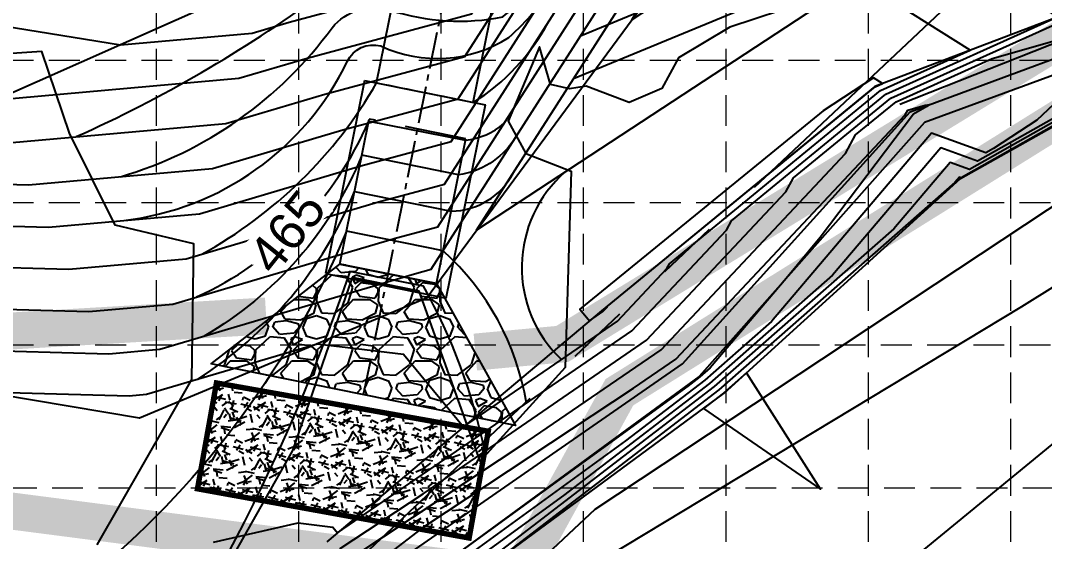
# Model space of a CAD drawing. Header units: feet. Extents: x 2592453 to 2593193, y 7034816 to 7035279.
# Drawn here: x 2592788.9 to 2592872, y 7034904.8 to 7034947.1 of the extents above; entities that cross this region are included whole.
import ezdxf

# ---------------------------------------------------------------- set-up
doc = ezdxf.new("R2010")
doc.units = ezdxf.units.FT
doc.header["$LTSCALE"] = 40
doc.header["$MEASUREMENT"] = 0
doc.set_wipeout_variables(frame=1)
for name, pattern in [('ACAD_ISO02W100', [15, 12, -3]), ('CENTER2', [1.125, 0.75, -0.125, 0.125, -0.125]), ('DASHED', [0.75, 0.5, -0.25]), ('HIDDEN', [0.375, 0.25, -0.125]), ('HIDDEN2', [0.1875, 0.125, -0.0625]), ('PHANTOM2', [1.25, 0.625, -0.125, 0.125, -0.125, 0.125, -0.125])]:
    doc.linetypes.add(name, pattern=pattern)
for name, color, linetype in [('1 LIMITS OF DISTURBANCE', 1, 'DASHED'), ('cont bndy', 1, 'Continuous'), ('CONT-BREAKLINE', 7, 'Continuous'), ('CONT-MJR', 251, 'Continuous'), ('cont-mjr-label', 4, 'Continuous'), ('CONT-MNR', 252, 'Continuous'), ('det outfall', 7, 'CENTER2'), ('EX-FENCE', 105, 'FENCEX'), ('EX-GRAVEL', 252, 'Continuous'), ('exist fl', 6, 'CENTER2'), ('GRID', 254, 'HIDDEN'), ('headwall', 4, 'Continuous'), ('LEGEND', 7, 'Continuous'), ('riprap', 11, 'Continuous'), ('Silt Fence', 200, 'HIDDEN'), ('SRF-FLT', 7, 'Continuous'), ('STM', 4, 'Continuous'), ('zoning line', 234, 'PHANTOM2')]:
    doc.layers.add(name, color=color, linetype=linetype)
doc.styles.get("Standard").update_dxf_attribs({"font": 'ARIAL.TTF'})
doc.linetypes.add('FENCEX', pattern='A,0.5,-0.2,["X",Standard,S=0.06,R=0,X=-0.1,Y=-0.03],-0.03', length=0.73)

# ---------------------------------------------------------------- blocks, each defined once
blk = doc.blocks.new('A$C47D95163')
at = {"layer": 'LEGEND', "linetype": 'ACAD_ISO02W100'}
h = blk.add_hatch(dxfattribs=at)
h.set_pattern_fill('GRAVEL', color=240, scale=3.519539100000001, style=0)
h.set_pattern_definition([(228.0128, (-250.2067091818899, -177.4854051237926), (-28.15630657801153, -31.67585662183916), [0.4735047123575999, -46.8770509923408]), (184.9697, (-250.5234677004628, -177.8373590344563), (42.23447290085745, 3.519508504671423), [0.8125489529388001, -80.4423217041675]), (132.5103999999999, (-251.3329616938718, -177.9077498149127), (35.19535833285871, -38.71496062802883), [0.5729387310108001, -56.72100476085121]), (267.2737, (-252.7055819425732, -178.7876345906407), (3.519525084235142, 70.39078303817064), [0.7399408613058, -73.25413119111779]), (292.8337, (-252.7407773337327, -179.5267378017306), (-17.59773036257332, 42.23445657111157), [0.7255705831605006, -71.83158627998436]), (357.2737, (-252.459214205388, -180.1954502305016), (-70.39078303817065, 3.519525084235143), [0.7399408613058003, -73.25413119111784]), (37.6942, (-251.720110994298, -180.2306456211954), (-45.75403415318968, -35.19535723058733), [0.9785339364338996, -96.87478227709586]), (72.2553, (-250.9458123925142, -179.6323239747435), (24.63681157976252, 77.42984693569895), [0.9238367792808009, -91.45987282465117]), (121.4296, (-250.6642492646351, -178.7524391999468), (-28.15634178050568, 45.75399083074152), [0.7424467731450004, -73.50231149075434]), (175.2364, (-251.0513985655271, -178.1189221618697), (38.7149334306088, -3.519509298870233), [0.8476176405311927, -41.5332467883329]), (222.3974, (-251.8960879496299, -178.0485313795507), (-42.23449507238968, -38.71490223233909), [1.0961534136168, -108.5192688974626]), (138.8141, (-249.2212382336147, -178.8228299822658), (-24.63678407139794, 21.11722514420478), [0.3741305258691003, -37.03908044030042]), (171.4692, (-249.5028013614938, -178.576462244615), (45.75400226333979, -7.039106039694323), [0.7117810289666937, -70.46649080557931]), (225, (-250.2067091818899, -178.4708760716021), (-3.907473344888503e-16, -3.519540189117687), [0.4977367390611002, -4.479641210167203]), (203.1985999999999, (-250.4530769186094, -178.0485313795507), (17.59769455207224, 7.03908286432147), [0.2680410587778002, -26.53596979144651]), (291.8014, (-250.699444655329, -178.1541175525635), (-3.519538785003535, 10.55861826087208), [0.3790649196872999, -18.5742338577642]), (30.9638, (-250.5586630911566, -178.5060714622959), (10.55861033936528, 7.039086940918714), [0.615669455223894, -19.90659409899911]), (161.5651, (-250.030732226558, -178.1893129441887), (7.039079729566923, -3.519533480079885), [0.4451900202981005, -10.68457104577171]), (16.38950000000001, (-252.7407773337327, -178.1541175525635), (35.19539873739686, 10.5585916419193), [0.6236623285199999, -61.7427289027395]), (70.3462, (-252.1424556863494, -177.9781405972317), (-14.07813967293903, -38.71493761634959), [0.5232182021451001, -51.79849290665279]), (293.1986, (-250.030732226558, -177.4854051237926), (-7.039082864321472, 17.59769455207224), [0.5360785980165003, -26.26793225220781]), (343.6105, (-249.8195598805323, -177.9781405972317), (-35.19539873739686, 10.55859164191931), [0.6236623285199938, -61.74272890273875]), (339.444, (-252.7407773337327, -180.3362317942083), (-17.59770199193918, 7.039064109249225), [0.601418841408, -29.46953730714839]), (294.7751, (-252.1776510775089, -180.5474041411653), (-17.59766800974297, 38.71494214329656), [0.5039205692597939, -49.88821026704089]), (66.80140000000002, (-249.9955368353985, -181.0049442239106), (7.039082864321478, 17.59769455207224), [0.5360785980165002, -26.2679322522078]), (17.35400000000001, (-249.7843644893728, -180.5122087495402), (-45.75401540629027, -14.07813705048601), [0.5899838588720999, -58.40824364907841]), (69.444, (-251.720110994298, -181.0049442239106), (-7.039064109249239, -17.59770199193918), [0.3007094207040003, -29.77024672785241]), (101.3098999999995, (-250.2067091818899, -181.0049442239106), (-3.519530766300188, 14.07815904750625), [0.1794612987089993, -17.76673544343382]), (165.9638, (-250.2419045721181, -180.8289672685787), (10.55861922163224, -3.519532262806947), [0.7255705831605, -13.785858677745]), (186.009, (-250.9458123925142, -180.6529903141782), (35.19539012330407, 3.519536697850655), [0.6724079450550005, -66.56829153288933]), (303.6901, (-250.5586630911566, -178.8228299822658), (-3.519543796850237, 7.039076643558306), [0.5075949680802001, -12.1822827534639]), (353.1572, (-250.2770999632776, -179.2451746733859), (59.83216246677693, -7.039106349008916), [0.8861988281454004, -87.7335326462133]), (60.94540000000001, (-249.3972151884809, -179.3507608463988), (-14.07815649572893, -24.63677505350805), [0.3623576675796, -35.87351467655342]), (90, (-249.2212382336147, -179.0340023273602), (-3.519539100000001, 3.5195391), [0.211172346, -3.308366754]), (120.2564, (-251.0162031748332, -180.5474041411653), (14.07813840390216, -24.63678234347676), [0.4889484499284001, -48.40605140263202]), (48.01279999999997, (-251.2625709115528, -180.1250594491139), (28.15630657801153, 31.67585662183916), [0.9470094247151994, -46.40354627998317]), (0, (-250.6290538734756, -179.4211516287178), (3.519539100000001, 3.5195391), [0.9150801660000003, -2.604458934]), (325.3048, (-249.7139737075195, -179.4211516287178), (-35.19537079428212, 24.63680400180433), [0.5564884052574001, -55.09230988601341]), (254.0546, (-249.2564336247742, -179.7379101477563), (-3.519538710374285, -14.0781568457572), [0.5124519320382004, -25.11017986526281]), (207.646, (-249.3972151884809, -180.2306456211954), (-66.87122814320468, -35.19541814680051), [0.8343595367415005, -82.60173139943342]), (175.4261, (-250.1363183995709, -180.617794922553), (-45.7540102650014, 3.51952080248316), [0.8826968867408918, -87.3868967597926])])
h.paths.add_polyline_path([(0.2199718565680087, 0.260160212405026), (22.61786699481308, 0.2203602101653814), (22.61786699481308, 9.019207960925996), (0.2199718565680087, 8.985435076989233)])
at = {"layer": 'LEGEND', "color": 240, "const_width": 0.4399423875000001}
blk.add_lwpolyline([(0.2199718565680087, 0.260160212405026), (22.61786699481308, 0.2203602101653814), (22.61786699481308, 9.019207960925996), (0.2199718565680087, 8.985435076989233)], close=True, dxfattribs=at)

msp = doc.modelspace()

# ---------------------------------------------------------------- hatches: boundary and pattern name
at = {"layer": 'riprap'}
h = msp.add_hatch(dxfattribs=at)
h.set_pattern_fill('GRAVEL', color=1, scale=5, style=0)
h.set_pattern_definition([(228.0128, (2592801.490701927, 7034917.177303749), (-39.99999116079081, -45.00000670803623), [0.67268, -66.59544]), (184.9697, (2592801.040701927, 7034916.677303749), (60.00000525758818, 4.99995653503526), [1.15434, -114.279625]), (132.5104, (2592799.890701927, 7034916.57730375), (49.99995359173406, -55.00004336935599), [0.8139400000000001, -80.58016]), (267.2737, (2592797.940701927, 7034915.32730375), (4.999980088635952, 100.0000014748673), [1.05119, -104.06779]), (292.8337, (2592797.890701927, 7034914.27730375), (-25.0000495271857, 59.99998205888888), [1.030775, -102.046865]), (357.2737, (2592798.290701927, 7034913.32730375), (-100.0000014748673, 4.999980088635957), [1.05119, -104.06779]), (37.6942, (2592799.340701927, 7034913.27730375), (-65.00003672808988, -49.99995202580265), [1.390145, -137.624245]), (72.2553, (2592800.440701927, 7034914.127303749), (35.00005381352705, 109.9999811561959), [1.31244, -129.931605]), (121.4296, (2592800.840701927, 7034915.377303749), (-40.00004117088182, 64.99997518246283), [1.05475, -104.420365]), (175.2364, (2592800.290701927, 7034916.27730375), (55.00000473159793, -4.999957663306303), [1.204159999999999, -59.00381499999997]), (222.3974, (2592799.090701927, 7034916.377303749), (-60.00003675536617, -54.99996041007059), [1.55724, -154.166875]), (138.8141, (2592802.890701927, 7034915.27730375), (-35.00001473402857, 29.99998656671378), [0.531505, -52.61922]), (171.4692, (2592802.490701927, 7034915.627303749), (64.99999142407563, -10.00003955019895), [1.011184999999999, -100.1075549999999]), (225, (2592801.490701927, 7034915.77730375), (-5.551115123125783e-16, -5.000001547244761), [0.707105, -6.36396]), (203.1986, (2592801.140701927, 7034916.377303749), (24.99999865333537, 10.00000662632427), [0.38079, -37.698075]), (291.8014, (2592800.790701927, 7034916.22730375), (-4.999999552503244, 15.00000136505385), [0.538515, -26.38731]), (30.9638, (2592800.990701927, 7034915.72730375), (14.99999011143999, 10.00001241770366), [0.8746449999999995, -28.28011499999998]), (161.5651, (2592801.740701927, 7034916.177303749), (10.00000217296481, -4.999992016113539), [0.6324550000000001, -15.178935]), (16.38950000000001, (2592797.890701927, 7034916.22730375), (50.0000109920598, 14.99996354908985), [0.886, -87.714225]), (70.3462, (2592798.740701927, 7034916.47730375), (-19.99997623685873, -55.00001067803112), [0.7433049999999999, -73.58704]), (293.1986, (2592801.740701927, 7034917.177303749), (-10.00000662632427, 24.99999865333537), [0.761575, -37.31729]), (343.6105, (2592802.040701927, 7034916.47730375), (-50.00001099205979, 14.99996354908987), [0.8859999999999995, -87.71422499999993]), (339.444, (2592797.890701927, 7034913.127303749), (-25.00000922271212, 9.999979982107922), [0.8544, -41.86562000000001]), (294.7751, (2592798.690701927, 7034912.82730375), (-24.99996094622585, 55.00001710919559), [0.7158899999999995, -70.87321499999993]), (66.80140000000002, (2592801.790701927, 7034912.177303749), (10.00000662632427, 24.99999865333537), [0.761575, -37.31729]), (17.35400000000001, (2592802.090701927, 7034912.877303749), (-65.00001009548416, -19.99997251129559), [0.8381549999999999, -82.97711999999997]), (69.444, (2592799.340701927, 7034912.177303749), (-9.999979982107934, -25.00000922271211), [0.4272, -42.29281999999999]), (101.3098999999999, (2592801.490701927, 7034912.177303749), (-4.999988160808027, 20.00000376115476), [0.2549499999999999, -25.24014499999999]), (165.9638, (2592801.440701927, 7034912.427303749), (15.0000027299487, -4.999990286806229), [1.030775, -19.58475]), (186.009, (2592800.440701927, 7034912.677303749), (49.9999987545302, 4.999996587409207), [0.9552499999999999, -94.569615]), (303.6901, (2592800.990701927, 7034915.27730375), (-5.000006672535954, 9.999997788855802), [0.7211099999999999, -17.306645]), (353.1572, (2592801.390701927, 7034914.677303749), (84.99999682739274, -10.00003998962381), [1.25897, -124.637815]), (60.94540000000001, (2592802.640701927, 7034914.52730375), (-20.00000013599639, -35.00000192284843), [0.51478, -50.96337]), (90, (2592802.890701927, 7034914.97730375), (-4.999999999999999, 5), [0.3, -4.699999999999999]), (120.2564, (2592800.340701927, 7034912.82730375), (19.99997443401347, -35.00001227927367), [0.69462, -68.76760000000002]), (48.01279999999999, (2592799.990701927, 7034913.427303749), (39.9999911607908, 45.00000670803624), [1.34536, -65.92276]), (0, (2592800.890701927, 7034914.427303749), (5, 5), [1.3, -3.7]), (325.3048, (2592802.190701927, 7034914.427303749), (-49.99997129493763, 35.00004304797229), [0.79057, -78.26637]), (254.0546, (2592802.840701927, 7034913.97730375), (-4.999999446481906, -20.00000063326075), [0.72801, -35.67254]), (207.646, (2592802.640701927, 7034913.27730375), (-94.99997903589795, -50.0000385658459), [1.185325, -117.34737]), (175.4261, (2592801.590701927, 7034912.72730375), (-65.00000279156068, 4.99997400580542), [1.253994999999999, -124.1453699999999])])
h.paths.add_polyline_path([(2592814.813449491, 7034927.32827723), (2592822.6534105, 7034925.736105327), (2592829.059633374, 7034914.230970546), (2592804.381983609, 7034919.240344347)])

# ---------------------------------------------------------------- linework, layer by layer
at = {"layer": 'cont bndy', "color": 7}
for points in [[(2592795.118718425, 7034904.539277776), (2592802.815497521, 7034917.955457686), (2592802.969316528, 7034928.954101627), (2592796.584162395, 7034930.492364852), (2592792.891522161, 7034937.953022412), (2592790.620215447, 7034944.569999721), (2592774.70751623, 7034943.523955157), (2592765.134016219, 7034944.911428795), (2592750.053610136, 7034947.246525508), (2592734.958076268, 7034942.646967103), (2592730.213759136, 7034947.102780383), (2592733.288470145, 7034964.214637931), (2592733.522306044, 7034969.01044175), (2592731.078234064, 7034972.460134353), (2592727.771655313, 7034976.197269607), (2592720.439515072, 7034982.377976787), (2592709.027386243, 7034990.898968833), (2592690.625197925, 7035004.122806342)], [(2592879.886465308, 7034965.476548775), (2592864.655052938, 7034951.02073939), (2592852.705920156, 7034948.606011685), (2592846.452708212, 7034946.552503103), (2592842.274614588, 7034944.066093227), (2592840.931650516, 7034941.57968335), (2592838.295531873, 7034940.435910056), (2592834.808034113, 7034941.761221068), (2592833.444707191, 7034941.541367183), (2592831.905457349, 7034941.893114359), (2592831.010930183, 7034944.939225866), (2592828.45505177, 7034938.930632054), (2592829.905658868, 7034936.306141182), (2592833.566884295, 7034934.855790951), (2592833.089227833, 7034918.917740861), (2592826.187129804, 7034911.324142859), (2592821.239714053, 7034925.125150363), (2592815.803665581, 7034926.224372188), (2592810.978048442, 7034912.195371589), (2592803.734929437, 7034899.386062652)]]:
    msp.add_lwpolyline(points, dxfattribs=at)
at = {"layer": 'CONT-BREAKLINE', "color": 7}
for points in [[(2592969.9419, 7035022.6061, 464.7769), (2592957.2445, 7035007.8445, 464.6929), (2592954.159443, 7035005.70348, 464.655234), (2592925.0481, 7034983.506, 464.1177), (2592908.346457, 7034977.341014, 464.476656), (2592879.376, 7034949.7943, 461.1087), (2592858.2152, 7034941.7375, 464.0883), (2592836.031, 7034923.5392, 464.0952), (2592813.7495, 7034904.7805, 461.9142)], [(2592971.9856, 7035020.133, 462.8646), (2592958.9781, 7035005.7197, 461.6555), (2592927.337, 7034979.5602, 460.7681), (2592880.831, 7034948.4215, 460.304), (2592860.243, 7034940.2752, 459.2883)], [(2592974.6007, 7035017.7613, 463.0095), (2592960.5305, 7035004.1591, 461.659), (2592930.9807, 7034975.479, 460.753), (2592883.1077, 7034946.4662, 460.3047), (2592862.259, 7034938.7967, 459.2887), (2592843.9586, 7034918.2142, 458.8185), (2592820.8891, 7034901.2867, 459.0233), (2592793.588408851, 7034873.332991819, 458.9919723056203)], [(2592799.469317114, 7034873.332991818, 461.6871818287843), (2592823.7832, 7034900.4951, 462.8187), (2592845.9855, 7034916.8365, 464.096), (2592865.1563, 7034934.2661, 463.0883), (2592884.6048, 7034945.1915, 463.2659), (2592931.6674, 7034974.0827, 463.9624), (2592960.825841, 7034998.838163, 464.806743), (2592963.3413, 7035000.4677, 464.4846), (2592976.7445, 7035015.5175, 465.1983)], [(2592790.637252204, 7034873.332991818, 458.6015664831704), (2592818.0198, 7034902.1542, 458.8218), (2592842.6147, 7034919.2408, 458.5349), (2592861.0949, 7034939.6861, 458.9153), (2592881.9991, 7034947.4166, 460.0605), (2592928.9352, 7034977.6871, 460.3683), (2592960.7344, 7035005.5878, 461.1689)], [(2592839.1964, 7034969.5494, 468.3631), (2592826.5767, 7034954.3925, 471.9557), (2592808.9685, 7034950.4331, 472.1915), (2592786.3805, 7034940.3955, 469.9421)], [(2592821.8377, 7034924.5596, 463.323), (2592854.0814, 7034968.2673, 460.7625)], [(2592821.8377, 7034924.5596, 463.323), (2592798.5709, 7034914.8319, 462.4754), (2592761.0865, 7034921.1265, 464.0267)]]:
    msp.add_polyline3d(points, dxfattribs=at)
at = {"layer": 'CONT-MJR', "color": 35, "flags": 128}
for points, elevation in [([(2592699.720852164, 7034954.128411014), (2592712.941972008, 7034939.93954734), (2592719.604431744, 7034939.780960715), (2592727.734039918, 7034950.190304497), (2592716.087389729, 7034922.438478238), (2592716.035333636, 7034922.319674146), (2592716.037248899, 7034922.217681696), (2592716.060839372, 7034922.265136329), (2592734.453383417, 7034933.457599595), (2592732.747634792, 7034928.258790883), (2592731.622329486, 7034922.431387969), (2592759.141494123, 7034924.413925577), (2592765.248289643, 7034924.296956418), (2592794.449148227, 7034923.47532545), (2592801.272578767, 7034924.082400702), (2592819.40418266, 7034929.452181582), (2592822.758304567, 7034930.354979616), (2592843.668723864, 7034963.014605049), (2592845.782688365, 7034968.982098669), (2592863.806033419, 7034985.078050065), (2592906.214883296, 7034979.829626697), (2592902.136317274, 7034998.007817138), (2592916.934227135, 7035022.48407484)], 465), ([(2592751.311945616, 7034941.858008362), (2592786.020032484, 7034940.806384128), (2592786.961919679, 7034940.65386985), (2592806.623285326, 7034942.403126096), (2592812.148615202, 7034944.039484959), (2592825.503100518, 7034947.6339885), (2592831.38238037, 7034956.816734912), (2592833.446473191, 7034962.643446161), (2592828.678894227, 7034966.500208433), (2592796.561384396, 7034967.638503852), (2592768.837482756, 7034958.297620166), (2592767.398233218, 7034959.0821993), (2592751.311945616, 7034941.858008362)], 470), ([(2592816.051158427, 7034903.685630193), (2592830.100154145, 7034912.971517701), (2592840.879941275, 7034920.37339822), (2592855.84637926, 7034936.304848897), (2592856.658219655, 7034937.797301278), (2592859.9423364, 7034940.492016443), (2592867.723200116, 7034943.996768646), (2592874.668991735, 7034945.98330455), (2592876.510574996, 7034946.509235643), (2592880.894748017, 7034947.008203936), (2592878.280220556, 7034944.979301768), (2592876.855142243, 7034944.166104946), (2592871.363751238, 7034938.9988961), (2592867.839091126, 7034936.688089932), (2592867.226770267, 7034936.342468767), (2592862.801385914, 7034937.948553924), (2592849.824233698, 7034922.655934978), (2592844.412372121, 7034917.905767491), (2592837.999589125, 7034912.980682469), (2592821.633861422, 7034901.082991372)], 460)]:
    msp.add_lwpolyline(points, dxfattribs=dict(at, elevation=elevation))
at = {"layer": 'CONT-MJR', "color": 35, "elevation": 465}
msp.add_lwpolyline([(2592803.195173466, 7034924.651788403, 0.1857261688964228), (2592817.16768368, 7034938.920683945), (2592825.018475045, 7034937.381841439, 0.1535563146304377), (2592828.122230959, 7034938.732804291)], format="xyb", dxfattribs=at)
at = {"layer": 'CONT-MNR', "color": 35, "flags": 128}
for points, elevation in [([(2592778.076162652, 7034934.069245696), (2592789.551241522, 7034933.746368883), (2592804.483002702, 7034935.074835939), (2592815.050842186, 7034938.204563608), (2592824.405182138, 7034940.722384946), (2592836.296917767, 7034959.295882966), (2592839.907494302, 7034969.488150823), (2592870.690729627, 7034996.979466012), (2592893.995920262, 7034994.095268315), (2592891.754601317, 7035004.084838767), (2592904.222988855, 7035024.707985506), (2592914.95429328, 7035042.886162153)], 468), ([(2592773.800204983, 7034930.811815936), (2592791.18387709, 7034930.32268774), (2592803.41286139, 7034931.41069086), (2592816.501955677, 7034935.287102932), (2592823.856222947, 7034937.266583169), (2592838.754186466, 7034960.535456995), (2592841.865892323, 7034969.319466772), (2592868.395830891, 7034993.012327364), (2592898.06890794, 7034989.340054442), (2592895.215173303, 7035002.059164891), (2592911.090410278, 7035028.317359119), (2592917.877160968, 7035039.813701781)], 467), ([(2592769.524247313, 7034927.554386177), (2592792.816512659, 7034926.899006595), (2592802.342720079, 7034927.746545781), (2592817.953069169, 7034932.369642258), (2592823.307263758, 7034933.810781391), (2592841.211455165, 7034961.775031021), (2592843.824290344, 7034969.150782721), (2592866.100932155, 7034989.045188714), (2592902.141895618, 7034984.58484057), (2592898.675745288, 7035000.033491014), (2592917.957831701, 7035031.92673273)], 466), ([(2592761.731657678, 7034921.018161344), (2592796.081783796, 7034920.051644306), (2592800.202437455, 7034920.418255623), (2592820.855296152, 7034926.534720907), (2592822.209345378, 7034926.899177838), (2592846.125992563, 7034964.254179075), (2592847.741086387, 7034968.813414618), (2592861.511134682, 7034981.110911416), (2592901.382354128, 7034976.176539452), (2592904.246361315, 7034973.442416087), (2592906.918108211, 7034975.790650389), (2592910.78728736, 7034977.626243155), (2592925.128528561, 7034983.367350424)], 464), ([(2592766.182864996, 7034873.332991818), (2592766.185081653, 7034873.347304478), (2592773.945636248, 7034871.499066195), (2592781.155288241, 7034873.259297739), (2592802.930880664, 7034891.651571545), (2592815.011920197, 7034904.004092215), (2592814.848745701, 7034904.257602721), (2592821.558385139, 7034908.692436234), (2592839.695886458, 7034921.146450034), (2592851.007695116, 7034933.187626556), (2592851.621293569, 7034934.3156395), (2592859.519878067, 7034940.796662277), (2592878.233527516, 7034949.225894114), (2592879.572543414, 7034949.608860276), (2592896.762537997, 7034964.841049667), (2592904.00083414, 7034968.913794274), (2592926.149500846, 7034979.421431904)], 461), ([(2592785.894875624, 7034916.960532259), (2592797.714419364, 7034916.627963162), (2592799.132296143, 7034916.754110545), (2592812.971281681, 7034920.852607312), (2592819.983293044, 7034920.024783772), (2592824.842234032, 7034914.119425561), (2592837.327776824, 7034922.692553662), (2592841.330326826, 7034926.953181876), (2592841.547441398, 7034927.352315945), (2592858.6749614, 7034941.405953943), (2592865.944189941, 7034944.680249147), (2592856.862498545, 7034950.418834138), (2592825.905153536, 7034930.073205414), (2592848.583261262, 7034965.493753103), (2592849.699484408, 7034968.644730567), (2592859.216235945, 7034977.143772767), (2592886.772020852, 7034973.733531134), (2592895.644569308, 7034965.263356147), (2592903.921505172, 7034972.538066464), (2592915.908025188, 7034978.224639406)], 463), ([(2592804.556344914, 7034904.7474781), (2592811.428894099, 7034906.317225268), (2592814.242094861, 7034905.985104613), (2592814.626048795, 7034905.5184627), (2592838.511831641, 7034921.919501849), (2592846.169010971, 7034930.070404217), (2592846.584367484, 7034930.833977723), (2592859.097419733, 7034941.101308109), (2592873.046082812, 7034947.384236259), (2592855.61954948, 7034958.395802085), (2592838.49788933, 7034947.143191746), (2592851.040529961, 7034966.73332713), (2592851.657882429, 7034968.476046515), (2592856.921337209, 7034973.176634118), (2592872.161687575, 7034971.290522818), (2592887.042777302, 7034957.084296206), (2592900.924902132, 7034969.285482539), (2592921.028763017, 7034978.823035654)], 462), ([(2592931.033549414, 7034975.371538757), (2592892.338517151, 7034951.715879505), (2592883.459224262, 7034946.166896028), (2592872.972655817, 7034939.291785726), (2592866.556346321, 7034935.67013487), (2592863.563913548, 7034936.756165253), (2592854.788798783, 7034926.415338229), (2592844.796436545, 7034917.644715857), (2592832.955991305, 7034908.551128946), (2592822.396389745, 7034900.874423105), (2592798.822644846, 7034873.332991818)], 461), ([(2592931.24751464, 7034974.936473012), (2592905.614537601, 7034959.266115992), (2592883.964796327, 7034945.736428649), (2592878.106220508, 7034941.89548152), (2592865.885922374, 7034934.997800973), (2592864.326441183, 7034935.563776581), (2592859.753363868, 7034930.17474148), (2592845.18050097, 7034917.383664222), (2592827.912393485, 7034904.121575424), (2592823.158918069, 7034900.665854838), (2592806.191104545, 7034880.842196262), (2592804.237494445, 7034873.332991818)], 462), ([(2592750.618049398, 7034945.760440195), (2592747.175225374, 7034941.424637984), (2592746.433716133, 7034937.584726193), (2592751.148045622, 7034937.924356252), (2592782.352120322, 7034937.326675456), (2592787.918605953, 7034937.170050028), (2592805.553144014, 7034938.738981017), (2592813.599728694, 7034941.122024284), (2592824.954141327, 7034944.178186722), (2592833.839649069, 7034958.05630894), (2592836.959165948, 7034966.86236839), (2592829.753800521, 7034972.691192989), (2592807.864796973, 7034973.466973945), (2592766.78641471, 7034959.626627959), (2592764.653885044, 7034960.789135387), (2592750.618049398, 7034945.760440195)], 469), ([(2592918.890558052, 7034966.81635248), (2592884.470368393, 7034945.305961272), (2592883.2397852, 7034944.499177314), (2592865.215498427, 7034934.325467075), (2592865.088968818, 7034934.371387907), (2592864.717928953, 7034933.934144731), (2592845.564565395, 7034917.122612588), (2592826.934595296, 7034902.814598929), (2592834.334515669, 7034897.699337939), (2592833.195234034, 7034873.332991818)], 463), ([(2592761.804987277, 7034948.447888759), (2592779.794342433, 7034947.902827261), (2592797.003708601, 7034945.116215364), (2592807.693426637, 7034946.067271175), (2592810.697501711, 7034946.956945634), (2592826.052059708, 7034951.089790276), (2592828.925111671, 7034955.577160886), (2592829.933780433, 7034958.424523932), (2592827.603987934, 7034960.309223877), (2592785.257971819, 7034961.810033761), (2592770.888550803, 7034956.968612372), (2592770.142581392, 7034957.375263212), (2592761.804987277, 7034948.447888759)], 471), ([(2592836.143722007, 7034923.465605475), (2592836.491642682, 7034923.835959536), (2592836.510515313, 7034923.870654167), (2592858.252503066, 7034941.710599776), (2592858.842297069, 7034941.976262035), (2592858.10544761, 7034942.44186619), (2592854.017979451, 7034939.75552117), (2592834.281191637, 7034923.664999107), (2592835.058419268, 7034922.720388423), (2592836.143722007, 7034923.465605475)], 464), ([(2592789.437926894, 7034873.332991818), (2592817.773723328, 7034902.305540929), (2592817.457109638, 7034902.797437018), (2592821.789544721, 7034906.111775192), (2592838.64192315, 7034917.250599167), (2592842.063996092, 7034919.600346406), (2592860.685063404, 7034939.422071236), (2592860.901452444, 7034939.819871517), (2592862.298650174, 7034940.218892156), (2592862.640993214, 7034940.257854652), (2592862.436834922, 7034940.099425564), (2592861.358958066, 7034939.484353377), (2592853.776943581, 7034929.481959639), (2592851.022663767, 7034926.159168005), (2592844.859668612, 7034918.896531728), (2592844.028307697, 7034918.166819126), (2592843.043186945, 7034917.410235992), (2592823.513705074, 7034903.212532914), (2592820.55731508, 7034901.387011372), (2592818.973299455, 7034899.442188226), (2592800.584195878, 7034880.496114099), (2592793.618278988, 7034873.332991818)], 459), ([(2592845.948629819, 7034916.861560955), (2592844.316807776, 7034915.608304404), (2592853.809190503, 7034909.046610137), (2592847.811833838, 7034918.496955915), (2592845.948629819, 7034916.861560955)], 464)]:
    msp.add_lwpolyline(points, dxfattribs=dict(at, elevation=elevation))
at = {"layer": 'CONT-MNR', "color": 35}
for points, elevation in [([(2592834.342124459, 7034945.849157494), (2592859.251223399, 7034956.148201196), (2592873.789391671, 7034972.060188913, 0.03491348906482793), (2592877.908471446, 7034979.081614095)], 464), ([(2592833.777934119, 7034942.369566445), (2592861.015165782, 7034953.631211834), (2592876.004166618, 7034970.036634631, 0.02254697497076633), (2592878.951865061, 7034974.701335932)], 463), ([(2592793.43043859, 7034937.660433445, 0.05175115407421165), (2592813.129546376, 7034949.082369701, -0.3035498304892409), (2592819.619416005, 7034950.837173208, 0.03147544441609373), (2592827.442965099, 7034949.521315906, 0.3175706472475028), (2592829.077933802, 7034950.619067496)], 469), ([(2592797.017122112, 7034934.410602411, 0.1656853654023837), (2592814.17690847, 7034946.495195444, -0.3063242746645786), (2592818.932969016, 7034947.916761419, 0.1289498277186924), (2592828.040300621, 7034947.383273767, 0.1039686828211647), (2592830.883520891, 7034950.840791187, 0.3262765272822203)], 468), ([(2592797.29836924, 7034930.8666893, 0.2564906178390967), (2592815.409201583, 7034943.753994955, -0.3629849375735199), (2592818.145522151, 7034945.018659258, 0.2585320700802624), (2592828.524012949, 7034945.713831216, 0.08561023274583991), (2592832.262904863, 7034950.305202813, 0.1175088207485497)], 467), ([(2592803.615722498, 7034928.123552918, 0.1367679150197425), (2592817.798771807, 7034942.028204125, -0.0005266952793109153), (2592825.638732818, 7034940.436032224, 0.1298408854210868), (2592831.71072626, 7034946.936005415)], 466), ([(2592828.914337624, 7034937.371590285, -0.2130852039877023), (2592824.444603891, 7034934.556061464), (2592816.604642882, 7034936.148233367, -0.1649305200691164), (2592803.804401081, 7034921.484998286)], 464), ([(2592803.287685996, 7034917.984753632, 0.1543007230981884), (2592816.007578418, 7034933.208247988), (2592823.847539427, 7034931.616076086, 0.2754957310084864), (2592828.873128221, 7034934.708834197)], 463), ([(2592833.069455508, 7034934.781691493, 0.4410130436027366), (2592832.785598074, 7034919.573692037, 0.9938358922575378)], 463), ([(2592829.950809061, 7034916.041123593, 0.1698753311219589), (2592823.192858754, 7034928.392384634), (2592815.352897745, 7034929.984556537, -0.1196299851195682), (2592795.112832671, 7034902.441851121)], 462), ([(2592826.556289725, 7034912.124219454, 0.07998287668912843), (2592821.589092836, 7034925.519916994), (2592815.623438184, 7034926.731446963, -0.08054722110481688), (2592792.043084453, 7034882.455434642)], 461)]:
    msp.add_lwpolyline(points, format="xyb", dxfattribs=dict(at, elevation=elevation))
at = {"layer": 'det outfall', "color": 5, "ltscale": 0.1}
msp.add_lwpolyline([(2592816.743215116, 7034916.732240017), (2592832.664934154, 7034995.13185011)], dxfattribs=at)
at = {"layer": 'EX-FENCE', "color": 7, "ltscale": 0.2, "flags": 128}
msp.add_lwpolyline([(2593027.368065724, 7035011.39178775), (2592987.5845, 7034993.7122), (2592923.6666, 7034963.964), (2592899.7815, 7034949.976), (2592835.5034, 7034907.4188), (2592807.2481, 7034880.941), (2592801.872430825, 7034873.332991818)], dxfattribs=at)
at = {"layer": 'EX-GRAVEL', "color": 7}
for points in [[(2592806.806724043, 7034873.332991818), (2592806.2054, 7034873.962), (2592835.0158, 7034902.6728), (2592870.1468, 7034923.885), (2592908.8144, 7034948.0039), (2592943.0694, 7034968.3615), (2592987.065, 7034987.7411), (2593027.368065724, 7035003.885331254)], [(2593027.368065724, 7034990.45575388), (2592992.7437, 7034977.82), (2592947.3876, 7034957.5131), (2592914.135, 7034939.6601), (2592876.3401, 7034915.7585), (2592840.3552, 7034886.2529), (2592854.7394, 7034885.2696), (2592854.439170752, 7034873.332991818)]]:
    msp.add_lwpolyline(points, dxfattribs=at)
at = {"layer": 'exist fl', "color": 7, "ltscale": 0.25, "const_width": 0.1, "elevation": 457.5466}
msp.add_lwpolyline([(2593027.368065724, 7035073.378663244), (2593025.7621, 7035071.8019), (2592998.9972, 7035047.0349), (2592973.466, 7035019.2491), (2592961.7905, 7035006.3397), (2592960.7344, 7035005.5878), (2592928.9352, 7034977.6871), (2592881.9991, 7034947.4166), (2592861.0949, 7034939.6861), (2592842.6147, 7034919.2408), (2592818.0198, 7034902.1542), (2592790.637252203, 7034873.332991818)], dxfattribs=at)
at = {"layer": 'GRID', "color": 252, "linetype": 'HIDDEN', "lineweight": 0, "ltscale": 0.25}
for p, q in [((2592799.914419404, 7035267.277223676), (2592799.914419404, 7034862.976211449)), ((2592811.464419404, 7035267.277223676), (2592811.464419404, 7034862.976211449)), ((2592823.014419403, 7035267.277223676), (2592823.014419403, 7034862.976211449)), ((2592834.564419404, 7035267.277223676), (2592834.564419404, 7034862.976211449)), ((2592846.114419403, 7035267.277223676), (2592846.114419403, 7034862.976211449)), ((2592857.664419404, 7035267.277223676), (2592857.664419404, 7034862.976211449)), ((2592869.214419404, 7035267.277223676), (2592869.214419404, 7034862.976211449)), ((2592464.964419404, 7034943.877223675), (2593181.064419404, 7034943.877223675)), ((2592464.964419404, 7034932.327223675), (2593181.064419404, 7034932.327223675)), ((2592464.964419404, 7034920.777223676), (2593181.064419404, 7034920.777223676)), ((2592465.223382468, 7034909.176211448), (2593181.323382468, 7034909.176211448))]:
    msp.add_line(p, q, dxfattribs=at)
at = {"layer": 'headwall', "color": 5}
for points in [[(2592816.818776682, 7034942.227225613), (2592813.634432877, 7034926.547303592)], [(2592823.43438414, 7034924.557088713), (2592826.618727944, 7034940.237010736)], [(2592822.6534105, 7034925.736105327), (2592814.813449491, 7034927.32827723)], [(2592813.634432877, 7034926.547303592), (2592823.43438414, 7034924.557088713)]]:
    msp.add_lwpolyline(points, dxfattribs=at)
at = {"layer": 'riprap', "color": 1}
msp.add_lwpolyline([(2592814.813449491, 7034927.32827723), (2592822.6534105, 7034925.736105327), (2592829.059633374, 7034914.230970546), (2592804.381983609, 7034919.240344347)], close=True, dxfattribs=at)
at = {"layer": 'Silt Fence', "linetype": 'Continuous', "const_width": 3}
for points in [[(2592652.891023875, 7035189.677951898), (2592643.74465896, 7035173.917926919), (2592635.320374023, 7035147.33040464), (2592653.252064933, 7035118.096161592), (2592669.980285649, 7035098.366054308), (2592669.126254403, 7035096.15405946), (2592655.045663835, 7035074.739675635), (2592650.591709477, 7035038.002300135), (2592656.00731893, 7035019.715859769), (2592657.444921541, 7035001.967334288), (2592661.175674863, 7034987.771282761), (2592665.86920434, 7034981.996617382), (2592683.199160153, 7034969.725453166), (2592697.76113452, 7034957.694899719), (2592707.036487598, 7034946.959300263), (2592708.962037768, 7034940.101885269), (2592710.767240919, 7034935.04905335), (2592713.920907476, 7034909.890898893), (2592717.113883856, 7034911.922095699), (2592728.561815985, 7034918.389045362), (2592808.827135609, 7034923.110489627)], [(2592825.803335112, 7034920.183323897), (2592832.853648261, 7034920.838941616), (2592878.996229883, 7034949.068819381), (2593025.271534487, 7035107.476946467)]]:
    msp.add_lwpolyline(points, dxfattribs=at)
at = {"layer": 'SRF-FLT', "color": 7}
for points in [[(2592969.9419, 7035022.6061, 464.7769), (2592957.2445, 7035007.8445, 464.6929), (2592954.159443, 7035005.70348, 464.655234), (2592925.0481, 7034983.506, 464.1177), (2592908.346457, 7034977.341014, 464.476656), (2592879.376, 7034949.7943, 461.1087), (2592858.2152, 7034941.7375, 464.0883), (2592836.031, 7034923.5392, 464.0952), (2592813.7495, 7034904.7805, 461.9142)], [(2592971.9856, 7035020.133, 462.8646), (2592958.9781, 7035005.7197, 461.6555), (2592927.337, 7034979.5602, 460.7681), (2592880.831, 7034948.4215, 460.304), (2592860.243, 7034940.2752, 459.2883)], [(2592974.6007, 7035017.7613, 463.0095), (2592960.5305, 7035004.1591, 461.659), (2592930.9807, 7034975.479, 460.753), (2592883.1077, 7034946.4662, 460.3047), (2592862.259, 7034938.7967, 459.2887), (2592843.9586, 7034918.2142, 458.8185), (2592820.8891, 7034901.2867, 459.0233), (2592793.588408851, 7034873.332991819, 458.9919723056203)], [(2592799.469317114, 7034873.332991818, 461.6871818287843), (2592823.7832, 7034900.4951, 462.8187), (2592845.9855, 7034916.8365, 464.096), (2592865.1563, 7034934.2661, 463.0883), (2592884.6048, 7034945.1915, 463.2659), (2592931.6674, 7034974.0827, 463.9624), (2592960.825841, 7034998.838163, 464.806743), (2592963.3413, 7035000.4677, 464.4846), (2592976.7445, 7035015.5175, 465.1983)], [(2592790.637252204, 7034873.332991818, 458.6015664831704), (2592818.0198, 7034902.1542, 458.8218), (2592842.6147, 7034919.2408, 458.5349), (2592861.0949, 7034939.6861, 458.9153), (2592881.9991, 7034947.4166, 460.0605), (2592928.9352, 7034977.6871, 460.3683), (2592960.7344, 7035005.5878, 461.1689)], [(2592839.1964, 7034969.5494, 468.3631), (2592826.5767, 7034954.3925, 471.9557), (2592808.9685, 7034950.4331, 472.1915), (2592786.3805, 7034940.3955, 469.9421)], [(2592821.8377, 7034924.5596, 463.323), (2592854.0814, 7034968.2673, 460.7625)], [(2592821.8377, 7034924.5596, 463.323), (2592798.5709, 7034914.8319, 462.4754), (2592761.0865, 7034921.1265, 464.0267)]]:
    msp.add_polyline3d(points, dxfattribs=at)
at = {"layer": 'STM', "color": 5}
for points in [[(2592825.63873282, 7034940.436032223), (2592837.262721605, 7034997.673330924)], [(2592817.79877181, 7034942.028204125), (2592828.067146702, 7034992.590369296)], [(2592816.818776682, 7034942.227225613), (2592826.618727944, 7034940.237010736)], [(2592814.81344949, 7034927.328277232), (2592817.201707346, 7034939.088218746)], [(2592822.653410501, 7034925.736105328), (2592825.041668357, 7034937.496046842)]]:
    msp.add_lwpolyline(points, dxfattribs=at)
at = {"layer": 'STM', "color": 5, "linetype": 'HIDDEN2'}
for points in [[(2592825.041668357, 7034937.496046843), (2592817.201707346, 7034939.088218746)], [(2592822.6534105, 7034925.736105327), (2592814.81344949, 7034927.328277231)]]:
    msp.add_lwpolyline(points, dxfattribs=at)
at = {"layer": 'zoning line', "color": 7, "flags": 128}
msp.add_lwpolyline([(2592763.868623115, 7035253.332991818), (2592764.974555124, 7035211.887811594), (2592877.373939805, 7035153.629577657), (2592969.602472083, 7035047.5854144), (2592784.451483387, 7034873.332991818)], dxfattribs=at)

# ---------------------------------------------------------------- block references
at = {"layer": '1 LIMITS OF DISTURBANCE', "rotation": 349.8392483920508}
msp.add_blockref('A$C47D95163', (2592802.999913135, 7034908.871811849), dxfattribs=at)

# ---------------------------------------------------------------- next in the draw order: wipeouts: each hides what was drawn before it
at = {"color": 35}
msp.add_wipeout([(2592808.71141897, 7034927.1022199085), (2592814.282801662, 7034931.62966232), (2592813.003576316, 7034933.825029847), (2592805.474236404, 7034927.68838882)], dxfattribs=at).translate(0, 0, 465).dxf.layer = 'cont-mjr-label'

# ---------------------------------------------------------------- next in the draw order: linework, layer by layer
at = {"layer": '1 LIMITS OF DISTURBANCE', "ltscale": 0.25, "const_width": 3}
msp.add_lwpolyline([(2593030.064237079, 7035107.738566002), (2592882.676300191, 7034945.081854952), (2592837.491642504, 7034916.924479937), (2592829.276249031, 7034901.965874101), (2592729.450443524, 7034914.888931742), (2592711.291587986, 7034904.77415853), (2592707.361316803, 7034934.447562862), (2592637.051327682, 7034995.103571439)], dxfattribs=at)

# ---------------------------------------------------------------- next in the draw order: texts
at = {"layer": 'cont-mjr-label', "color": 35, "insert": (2592810.528844534, 7034929.931932374, 465), "char_height": 3, "attachment_point": 5, "rotation": 51.39324302951003}
msp.add_mtext('{465}', dxfattribs=at)

doc.saveas('drawing.dxf')
